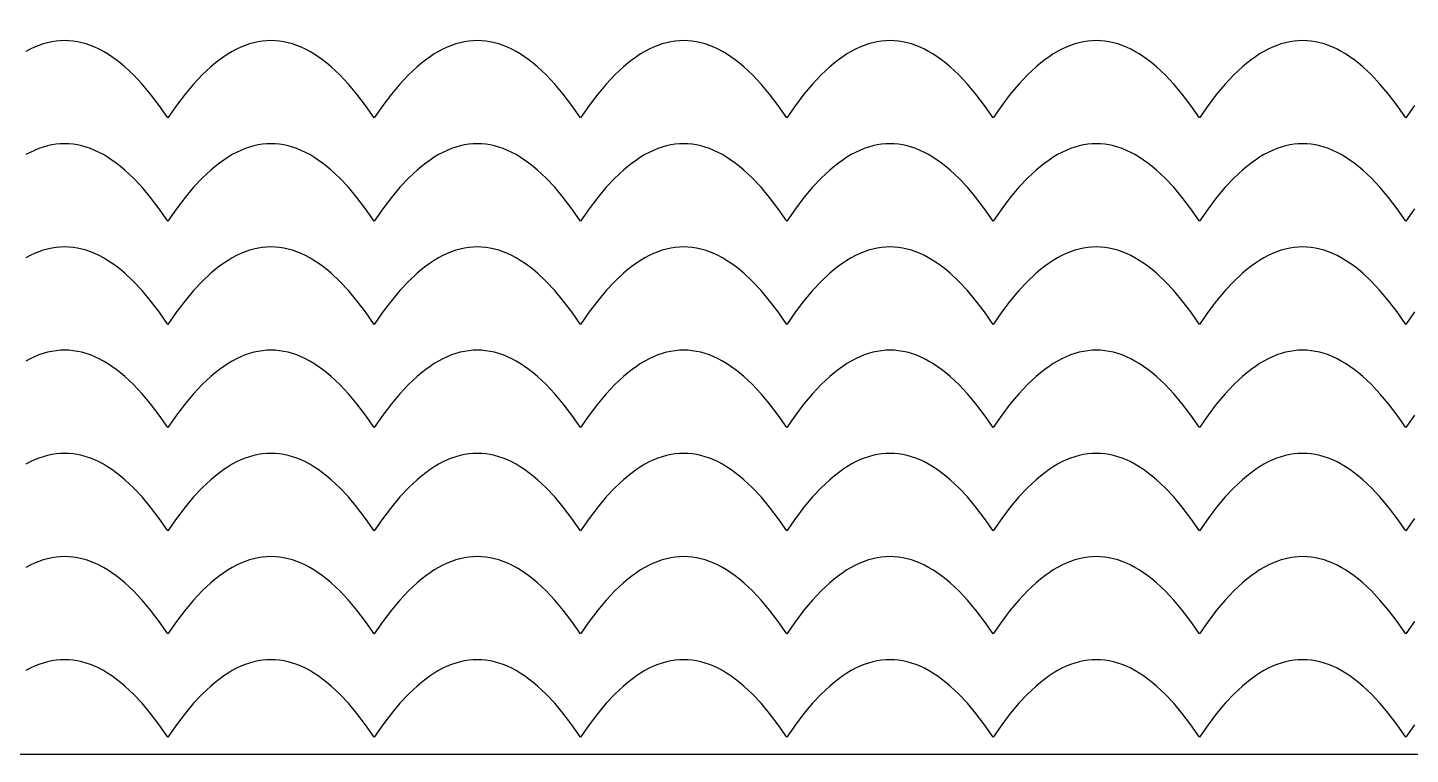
# Model space of a CAD drawing. Extents: x -831 to 1547, y -1426 to -385.
# Drawn here: x 184.7 to 245, y -740 to -708.3 of the extents above; entities that cross this region are included whole.
import ezdxf

# ---------------------------------------------------------------- set-up
doc = ezdxf.new("R2010")
doc.units = 0
doc.layers.add('CUT', color=18, linetype='CONTINUOUS')
doc.layers.add('ENGRAVE', color=1, linetype='CONTINUOUS')

msp = doc.modelspace()

# ---------------------------------------------------------------- linework, layer by layer
at = {"layer": 'CUT'}
msp.add_lwpolyline([(1.841, -695.709), (-1.159, -695.709), (-1.159, -707.709), (1.842, -707.709), (1.841, -739.959), (253.842, -739.959), (253.842, -663.459), (1.842, -663.459)], close=True, dxfattribs=at)
at = {"layer": 'ENGRAVE'}
for points in [[(245.217, -711.67), (244.842, -712.209), (244.467, -711.67), (244.092, -711.178), (243.717, -710.732), (243.342, -710.334), (242.967, -709.982), (242.78, -709.824), (242.592, -709.678), (242.405, -709.543), (242.217, -709.42), (242.03, -709.308), (241.842, -709.209), (241.655, -709.121), (241.467, -709.045), (241.28, -708.98), (241.092, -708.927), (240.905, -708.887), (240.717, -708.857), (240.53, -708.84), (240.342, -708.834), (240.154, -708.84), (239.967, -708.857), (239.78, -708.887), (239.592, -708.928), (239.405, -708.98), (239.217, -709.045), (239.03, -709.121), (238.842, -709.209), (238.655, -709.308), (238.467, -709.42), (238.28, -709.543), (238.092, -709.678), (237.905, -709.824), (237.717, -709.982), (237.342, -710.334), (236.967, -710.732), (236.592, -711.178), (236.217, -711.67), (235.842, -712.209), (235.467, -711.67), (235.092, -711.178), (234.717, -710.732), (234.342, -710.334), (233.967, -709.982), (233.78, -709.824), (233.592, -709.678), (233.405, -709.543), (233.217, -709.42), (233.03, -709.308), (232.842, -709.209), (232.655, -709.121), (232.467, -709.045), (232.28, -708.98), (232.092, -708.928), (231.905, -708.887), (231.717, -708.857), (231.53, -708.84), (231.342, -708.834), (231.155, -708.84), (230.967, -708.857), (230.78, -708.887), (230.592, -708.928), (230.405, -708.98), (230.217, -709.045), (230.03, -709.121), (229.842, -709.209), (229.655, -709.308), (229.467, -709.42), (229.28, -709.543), (229.092, -709.678), (228.905, -709.824), (228.717, -709.982), (228.342, -710.334), (227.967, -710.732), (227.592, -711.178), (227.217, -711.67), (226.842, -712.209), (226.467, -711.67), (226.092, -711.178), (225.717, -710.732), (225.342, -710.334), (224.967, -709.982), (224.78, -709.824), (224.592, -709.678), (224.405, -709.543), (224.217, -709.42), (224.03, -709.308), (223.842, -709.209), (223.655, -709.121), (223.467, -709.045), (223.28, -708.98), (223.092, -708.928), (222.905, -708.887), (222.717, -708.857), (222.53, -708.84), (222.342, -708.834), (222.155, -708.84), (221.967, -708.857), (221.78, -708.887), (221.592, -708.928), (221.405, -708.98), (221.217, -709.045), (221.03, -709.121), (220.842, -709.209), (220.655, -709.308), (220.467, -709.42), (220.28, -709.543), (220.092, -709.678), (219.905, -709.824), (219.717, -709.982), (219.342, -710.334), (218.967, -710.732), (218.592, -711.178), (218.217, -711.67), (217.842, -712.209), (217.467, -711.67), (217.092, -711.178), (216.717, -710.732), (216.342, -710.334), (215.967, -709.982), (215.78, -709.824), (215.592, -709.678), (215.405, -709.543), (215.217, -709.42), (215.03, -709.308), (214.842, -709.209), (214.655, -709.121), (214.467, -709.045), (214.28, -708.98), (214.092, -708.928), (213.905, -708.887), (213.717, -708.857), (213.53, -708.84), (213.342, -708.834), (213.155, -708.84), (212.967, -708.857), (212.78, -708.887), (212.592, -708.928), (212.405, -708.98), (212.217, -709.045), (212.03, -709.121), (211.842, -709.209), (211.655, -709.308), (211.467, -709.42), (211.28, -709.543), (211.092, -709.678), (210.905, -709.824), (210.717, -709.982), (210.342, -710.334), (209.967, -710.732), (209.592, -711.178), (209.217, -711.67), (208.842, -712.209), (208.467, -711.67), (208.092, -711.178), (207.717, -710.732), (207.342, -710.334), (206.967, -709.982), (206.78, -709.824), (206.592, -709.678), (206.405, -709.543), (206.217, -709.42), (206.03, -709.308), (205.842, -709.209), (205.655, -709.121), (205.467, -709.045), (205.28, -708.98), (205.092, -708.928), (204.905, -708.887), (204.717, -708.857), (204.53, -708.84), (204.342, -708.834), (204.155, -708.84), (203.967, -708.857), (203.78, -708.887), (203.592, -708.928), (203.405, -708.98), (203.217, -709.045), (203.03, -709.121), (202.842, -709.209), (202.655, -709.308), (202.467, -709.42), (202.28, -709.543), (202.092, -709.678), (201.905, -709.824), (201.717, -709.982), (201.342, -710.334), (200.967, -710.732), (200.592, -711.178), (200.217, -711.67), (199.842, -712.209), (199.467, -711.67), (199.092, -711.178), (198.717, -710.732), (198.342, -710.334), (197.967, -709.982), (197.78, -709.824), (197.592, -709.678), (197.405, -709.543), (197.217, -709.42), (197.03, -709.308), (196.842, -709.209), (196.655, -709.121), (196.467, -709.045), (196.28, -708.98), (196.092, -708.928), (195.905, -708.887), (195.717, -708.857), (195.53, -708.84), (195.342, -708.834), (195.155, -708.84), (194.967, -708.857), (194.78, -708.887), (194.592, -708.928), (194.405, -708.98), (194.217, -709.045), (194.03, -709.121), (193.842, -709.209), (193.655, -709.308), (193.467, -709.42), (193.28, -709.543), (193.092, -709.678), (192.905, -709.824), (192.717, -709.982), (192.342, -710.334), (191.967, -710.732), (191.592, -711.178), (191.217, -711.67), (190.842, -712.209), (190.467, -711.67), (190.092, -711.178), (189.717, -710.732), (189.342, -710.334), (188.967, -709.982), (188.779, -709.824), (188.592, -709.678), (188.404, -709.543), (188.217, -709.42), (188.029, -709.308), (187.842, -709.209), (187.654, -709.121), (187.467, -709.045), (187.279, -708.98), (187.092, -708.928), (186.904, -708.887), (186.717, -708.857), (186.529, -708.84), (186.342, -708.834), (186.154, -708.84), (185.967, -708.857), (185.779, -708.887), (185.592, -708.928), (185.404, -708.98), (185.217, -709.045), (185.029, -709.121), (184.842, -709.209), (184.654, -709.308)], [(245.217, -716.17), (244.842, -716.709), (244.467, -716.17), (244.092, -715.678), (243.717, -715.232), (243.342, -714.834), (242.967, -714.482), (242.78, -714.324), (242.592, -714.178), (242.405, -714.043), (242.217, -713.92), (242.03, -713.808), (241.842, -713.709), (241.655, -713.621), (241.467, -713.545), (241.28, -713.48), (241.092, -713.428), (240.905, -713.387), (240.717, -713.357), (240.53, -713.34), (240.342, -713.334), (240.154, -713.34), (239.967, -713.357), (239.78, -713.387), (239.592, -713.428), (239.405, -713.48), (239.217, -713.545), (239.03, -713.621), (238.842, -713.709), (238.655, -713.808), (238.467, -713.92), (238.28, -714.043), (238.092, -714.178), (237.905, -714.324), (237.717, -714.482), (237.342, -714.834), (236.967, -715.232), (236.592, -715.678), (236.217, -716.17), (235.842, -716.709), (235.467, -716.17), (235.092, -715.678), (234.717, -715.232), (234.342, -714.834), (233.967, -714.482), (233.78, -714.324), (233.592, -714.178), (233.405, -714.043), (233.217, -713.92), (233.03, -713.808), (232.842, -713.709), (232.655, -713.621), (232.467, -713.545), (232.28, -713.48), (232.092, -713.428), (231.905, -713.387), (231.717, -713.357), (231.53, -713.34), (231.342, -713.334), (231.155, -713.34), (230.967, -713.357), (230.78, -713.387), (230.592, -713.428), (230.405, -713.48), (230.217, -713.545), (230.03, -713.621), (229.842, -713.709), (229.655, -713.808), (229.467, -713.92), (229.28, -714.043), (229.092, -714.178), (228.905, -714.324), (228.717, -714.482), (228.342, -714.834), (227.967, -715.232), (227.592, -715.678), (227.217, -716.17), (226.842, -716.709), (226.467, -716.17), (226.092, -715.678), (225.717, -715.232), (225.342, -714.834), (224.967, -714.482), (224.78, -714.324), (224.592, -714.178), (224.405, -714.043), (224.217, -713.92), (224.03, -713.808), (223.842, -713.709), (223.655, -713.621), (223.467, -713.545), (223.28, -713.48), (223.092, -713.428), (222.905, -713.387), (222.717, -713.357), (222.53, -713.34), (222.342, -713.334), (222.155, -713.34), (221.967, -713.357), (221.78, -713.387), (221.592, -713.428), (221.405, -713.48), (221.217, -713.545), (221.03, -713.621), (220.842, -713.709), (220.655, -713.808), (220.467, -713.92), (220.28, -714.043), (220.092, -714.178), (219.905, -714.324), (219.717, -714.482), (219.342, -714.834), (218.967, -715.232), (218.592, -715.678), (218.217, -716.17), (217.842, -716.709), (217.467, -716.17), (217.092, -715.678), (216.717, -715.232), (216.342, -714.834), (215.967, -714.482), (215.78, -714.324), (215.592, -714.178), (215.405, -714.043), (215.217, -713.92), (215.03, -713.808), (214.842, -713.709), (214.655, -713.621), (214.467, -713.545), (214.28, -713.48), (214.092, -713.428), (213.905, -713.387), (213.717, -713.357), (213.53, -713.34), (213.342, -713.334), (213.155, -713.34), (212.967, -713.357), (212.78, -713.387), (212.592, -713.428), (212.405, -713.48), (212.217, -713.545), (212.03, -713.621), (211.842, -713.709), (211.655, -713.808), (211.467, -713.92), (211.28, -714.043), (211.092, -714.178), (210.905, -714.324), (210.717, -714.482), (210.342, -714.834), (209.967, -715.232), (209.592, -715.678), (209.217, -716.17), (208.842, -716.709), (208.467, -716.17), (208.092, -715.678), (207.717, -715.232), (207.342, -714.834), (206.967, -714.482), (206.78, -714.324), (206.592, -714.178), (206.405, -714.043), (206.217, -713.92), (206.03, -713.808), (205.842, -713.709), (205.655, -713.621), (205.467, -713.545), (205.28, -713.48), (205.092, -713.428), (204.905, -713.387), (204.717, -713.357), (204.53, -713.34), (204.342, -713.334), (204.155, -713.34), (203.967, -713.357), (203.78, -713.387), (203.592, -713.428), (203.405, -713.48), (203.217, -713.545), (203.03, -713.621), (202.842, -713.709), (202.655, -713.808), (202.467, -713.92), (202.28, -714.043), (202.092, -714.178), (201.905, -714.324), (201.717, -714.482), (201.342, -714.834), (200.967, -715.232), (200.592, -715.678), (200.217, -716.17), (199.842, -716.709), (199.467, -716.17), (199.092, -715.678), (198.717, -715.232), (198.342, -714.834), (197.967, -714.482), (197.78, -714.324), (197.592, -714.178), (197.405, -714.043), (197.217, -713.92), (197.03, -713.808), (196.842, -713.709), (196.655, -713.621), (196.467, -713.545), (196.28, -713.48), (196.092, -713.428), (195.905, -713.387), (195.717, -713.357), (195.53, -713.34), (195.342, -713.334), (195.155, -713.34), (194.967, -713.357), (194.78, -713.387), (194.592, -713.428), (194.405, -713.48), (194.217, -713.545), (194.03, -713.621), (193.842, -713.709), (193.655, -713.808), (193.467, -713.92), (193.28, -714.043), (193.092, -714.178), (192.905, -714.324), (192.717, -714.482), (192.342, -714.834), (191.967, -715.232), (191.592, -715.678), (191.217, -716.17), (190.842, -716.709), (190.467, -716.17), (190.092, -715.678), (189.717, -715.232), (189.342, -714.834), (188.967, -714.482), (188.779, -714.324), (188.592, -714.178), (188.404, -714.043), (188.217, -713.92), (188.029, -713.808), (187.842, -713.709), (187.654, -713.621), (187.467, -713.545), (187.279, -713.48), (187.092, -713.428), (186.904, -713.387), (186.717, -713.357), (186.529, -713.34), (186.342, -713.334), (186.154, -713.34), (185.967, -713.357), (185.779, -713.387), (185.592, -713.428), (185.404, -713.48), (185.217, -713.545), (185.029, -713.621), (184.842, -713.709), (184.654, -713.808)], [(245.217, -720.67), (244.842, -721.209), (244.467, -720.67), (244.092, -720.178), (243.717, -719.732), (243.342, -719.334), (242.967, -718.982), (242.78, -718.824), (242.592, -718.678), (242.405, -718.543), (242.217, -718.42), (242.03, -718.308), (241.842, -718.209), (241.655, -718.121), (241.467, -718.045), (241.28, -717.98), (241.092, -717.928), (240.905, -717.887), (240.717, -717.857), (240.53, -717.84), (240.342, -717.834), (240.154, -717.84), (239.967, -717.857), (239.78, -717.887), (239.592, -717.928), (239.405, -717.98), (239.217, -718.045), (239.03, -718.121), (238.842, -718.209), (238.655, -718.308), (238.467, -718.42), (238.28, -718.543), (238.092, -718.678), (237.905, -718.824), (237.717, -718.982), (237.342, -719.334), (236.967, -719.732), (236.592, -720.178), (236.217, -720.67), (235.842, -721.209), (235.467, -720.67), (235.092, -720.178), (234.717, -719.732), (234.342, -719.334), (233.967, -718.982), (233.78, -718.824), (233.592, -718.678), (233.405, -718.543), (233.217, -718.42), (233.03, -718.308), (232.842, -718.209), (232.655, -718.121), (232.467, -718.045), (232.28, -717.98), (232.092, -717.928), (231.905, -717.887), (231.717, -717.857), (231.53, -717.84), (231.342, -717.834), (231.155, -717.84), (230.967, -717.857), (230.78, -717.887), (230.592, -717.928), (230.405, -717.98), (230.217, -718.045), (230.03, -718.121), (229.842, -718.209), (229.655, -718.308), (229.467, -718.42), (229.28, -718.543), (229.092, -718.678), (228.905, -718.824), (228.717, -718.982), (228.342, -719.334), (227.967, -719.732), (227.592, -720.178), (227.217, -720.67), (226.842, -721.209), (226.467, -720.67), (226.092, -720.178), (225.717, -719.732), (225.342, -719.334), (224.967, -718.982), (224.78, -718.824), (224.592, -718.678), (224.405, -718.543), (224.217, -718.42), (224.03, -718.308), (223.842, -718.209), (223.655, -718.121), (223.467, -718.045), (223.28, -717.98), (223.092, -717.928), (222.905, -717.887), (222.717, -717.857), (222.53, -717.84), (222.342, -717.834), (222.155, -717.84), (221.967, -717.857), (221.78, -717.887), (221.592, -717.928), (221.405, -717.98), (221.217, -718.045), (221.03, -718.121), (220.842, -718.209), (220.655, -718.308), (220.467, -718.42), (220.28, -718.543), (220.092, -718.678), (219.905, -718.824), (219.717, -718.982), (219.342, -719.334), (218.967, -719.732), (218.592, -720.178), (218.217, -720.67), (217.842, -721.209), (217.467, -720.67), (217.092, -720.178), (216.717, -719.732), (216.342, -719.334), (215.967, -718.982), (215.78, -718.824), (215.592, -718.678), (215.405, -718.543), (215.217, -718.42), (215.03, -718.308), (214.842, -718.209), (214.655, -718.121), (214.467, -718.045), (214.28, -717.98), (214.092, -717.928), (213.905, -717.887), (213.717, -717.857), (213.53, -717.84), (213.342, -717.834), (213.155, -717.84), (212.967, -717.857), (212.78, -717.887), (212.592, -717.928), (212.405, -717.98), (212.217, -718.045), (212.03, -718.121), (211.842, -718.209), (211.655, -718.308), (211.467, -718.42), (211.28, -718.543), (211.092, -718.678), (210.905, -718.824), (210.717, -718.982), (210.342, -719.334), (209.967, -719.732), (209.592, -720.178), (209.217, -720.67), (208.842, -721.209), (208.467, -720.67), (208.092, -720.178), (207.717, -719.732), (207.342, -719.334), (206.967, -718.982), (206.78, -718.824), (206.592, -718.678), (206.405, -718.543), (206.217, -718.42), (206.03, -718.308), (205.842, -718.209), (205.655, -718.121), (205.467, -718.045), (205.28, -717.98), (205.092, -717.928), (204.905, -717.887), (204.717, -717.857), (204.53, -717.84), (204.342, -717.834), (204.155, -717.84), (203.967, -717.857), (203.78, -717.887), (203.592, -717.928), (203.405, -717.98), (203.217, -718.045), (203.03, -718.121), (202.842, -718.209), (202.655, -718.308), (202.467, -718.42), (202.28, -718.543), (202.092, -718.678), (201.905, -718.824), (201.717, -718.982), (201.342, -719.334), (200.967, -719.732), (200.592, -720.178), (200.217, -720.67), (199.842, -721.209), (199.467, -720.67), (199.092, -720.178), (198.717, -719.732), (198.342, -719.334), (197.967, -718.982), (197.78, -718.824), (197.592, -718.678), (197.405, -718.543), (197.217, -718.42), (197.03, -718.308), (196.842, -718.209), (196.655, -718.121), (196.467, -718.045), (196.28, -717.98), (196.092, -717.928), (195.905, -717.887), (195.717, -717.857), (195.53, -717.84), (195.342, -717.834), (195.155, -717.84), (194.967, -717.857), (194.78, -717.887), (194.592, -717.928), (194.405, -717.98), (194.217, -718.045), (194.03, -718.121), (193.842, -718.209), (193.655, -718.308), (193.467, -718.42), (193.28, -718.543), (193.092, -718.678), (192.905, -718.824), (192.717, -718.982), (192.342, -719.334), (191.967, -719.732), (191.592, -720.178), (191.217, -720.67), (190.842, -721.209), (190.467, -720.67), (190.092, -720.178), (189.717, -719.732), (189.342, -719.334), (188.967, -718.982), (188.779, -718.824), (188.592, -718.678), (188.404, -718.543), (188.217, -718.42), (188.029, -718.308), (187.842, -718.209), (187.654, -718.121), (187.467, -718.045), (187.279, -717.98), (187.092, -717.928), (186.904, -717.887), (186.717, -717.857), (186.529, -717.84), (186.342, -717.834), (186.154, -717.84), (185.967, -717.857), (185.779, -717.887), (185.592, -717.928), (185.404, -717.98), (185.217, -718.045), (185.029, -718.121), (184.842, -718.209), (184.654, -718.308)], [(245.217, -725.17), (244.842, -725.709), (244.467, -725.17), (244.092, -724.678), (243.717, -724.232), (243.342, -723.834), (242.967, -723.482), (242.78, -723.324), (242.592, -723.178), (242.405, -723.043), (242.217, -722.92), (242.03, -722.808), (241.842, -722.709), (241.655, -722.621), (241.467, -722.545), (241.28, -722.48), (241.092, -722.428), (240.905, -722.387), (240.717, -722.357), (240.53, -722.34), (240.342, -722.334), (240.154, -722.34), (239.967, -722.357), (239.78, -722.387), (239.592, -722.428), (239.405, -722.48), (239.217, -722.545), (239.03, -722.621), (238.842, -722.709), (238.655, -722.808), (238.467, -722.92), (238.28, -723.043), (238.092, -723.178), (237.905, -723.324), (237.717, -723.482), (237.342, -723.834), (236.967, -724.232), (236.592, -724.678), (236.217, -725.17), (235.842, -725.709), (235.467, -725.17), (235.092, -724.678), (234.717, -724.232), (234.342, -723.834), (233.967, -723.482), (233.78, -723.324), (233.592, -723.178), (233.405, -723.043), (233.217, -722.92), (233.03, -722.808), (232.842, -722.709), (232.655, -722.621), (232.467, -722.545), (232.28, -722.48), (232.092, -722.428), (231.905, -722.387), (231.717, -722.357), (231.53, -722.34), (231.342, -722.334), (231.155, -722.34), (230.967, -722.357), (230.78, -722.387), (230.592, -722.428), (230.405, -722.48), (230.217, -722.545), (230.03, -722.621), (229.842, -722.709), (229.655, -722.808), (229.467, -722.92), (229.28, -723.043), (229.092, -723.178), (228.905, -723.324), (228.717, -723.482), (228.342, -723.834), (227.967, -724.232), (227.592, -724.678), (227.217, -725.17), (226.842, -725.709), (226.467, -725.17), (226.092, -724.678), (225.717, -724.232), (225.342, -723.834), (224.967, -723.482), (224.78, -723.324), (224.592, -723.178), (224.405, -723.043), (224.217, -722.92), (224.03, -722.808), (223.842, -722.709), (223.655, -722.621), (223.467, -722.545), (223.28, -722.48), (223.092, -722.428), (222.905, -722.387), (222.717, -722.357), (222.53, -722.34), (222.342, -722.334), (222.155, -722.34), (221.967, -722.357), (221.78, -722.387), (221.592, -722.428), (221.405, -722.48), (221.217, -722.545), (221.03, -722.621), (220.842, -722.709), (220.655, -722.808), (220.467, -722.92), (220.28, -723.043), (220.092, -723.178), (219.905, -723.324), (219.717, -723.482), (219.342, -723.834), (218.967, -724.232), (218.592, -724.678), (218.217, -725.17), (217.842, -725.709), (217.467, -725.17), (217.092, -724.678), (216.717, -724.232), (216.342, -723.834), (215.967, -723.482), (215.78, -723.324), (215.592, -723.178), (215.405, -723.043), (215.217, -722.92), (215.03, -722.808), (214.842, -722.709), (214.655, -722.621), (214.467, -722.545), (214.28, -722.48), (214.092, -722.428), (213.905, -722.387), (213.717, -722.357), (213.53, -722.34), (213.342, -722.334), (213.155, -722.34), (212.967, -722.357), (212.78, -722.387), (212.592, -722.428), (212.405, -722.48), (212.217, -722.545), (212.03, -722.621), (211.842, -722.709), (211.655, -722.808), (211.467, -722.92), (211.28, -723.043), (211.092, -723.178), (210.905, -723.324), (210.717, -723.482), (210.342, -723.834), (209.967, -724.232), (209.592, -724.678), (209.217, -725.17), (208.842, -725.709), (208.467, -725.17), (208.092, -724.678), (207.717, -724.232), (207.342, -723.834), (206.967, -723.482), (206.78, -723.324), (206.592, -723.178), (206.405, -723.043), (206.217, -722.92), (206.03, -722.808), (205.842, -722.709), (205.655, -722.621), (205.467, -722.545), (205.28, -722.48), (205.092, -722.428), (204.905, -722.387), (204.717, -722.357), (204.53, -722.34), (204.342, -722.334), (204.155, -722.34), (203.967, -722.357), (203.78, -722.387), (203.592, -722.428), (203.405, -722.48), (203.217, -722.545), (203.03, -722.621), (202.842, -722.709), (202.655, -722.808), (202.467, -722.92), (202.28, -723.043), (202.092, -723.178), (201.905, -723.324), (201.717, -723.482), (201.342, -723.834), (200.967, -724.232), (200.592, -724.678), (200.217, -725.17), (199.842, -725.709), (199.467, -725.17), (199.092, -724.678), (198.717, -724.232), (198.342, -723.834), (197.967, -723.482), (197.78, -723.324), (197.592, -723.178), (197.405, -723.043), (197.217, -722.92), (197.03, -722.808), (196.842, -722.709), (196.655, -722.621), (196.467, -722.545), (196.28, -722.48), (196.092, -722.428), (195.905, -722.387), (195.717, -722.357), (195.53, -722.34), (195.342, -722.334), (195.155, -722.34), (194.967, -722.357), (194.78, -722.387), (194.592, -722.428), (194.405, -722.48), (194.217, -722.545), (194.03, -722.621), (193.842, -722.709), (193.655, -722.808), (193.467, -722.92), (193.28, -723.043), (193.092, -723.178), (192.905, -723.324), (192.717, -723.482), (192.342, -723.834), (191.967, -724.232), (191.592, -724.678), (191.217, -725.17), (190.842, -725.709), (190.467, -725.17), (190.092, -724.678), (189.717, -724.232), (189.342, -723.834), (188.967, -723.482), (188.779, -723.324), (188.592, -723.178), (188.404, -723.043), (188.217, -722.92), (188.029, -722.808), (187.842, -722.709), (187.654, -722.621), (187.467, -722.545), (187.279, -722.48), (187.092, -722.428), (186.904, -722.387), (186.717, -722.357), (186.529, -722.34), (186.342, -722.334), (186.154, -722.34), (185.967, -722.357), (185.779, -722.387), (185.592, -722.428), (185.404, -722.48), (185.217, -722.545), (185.029, -722.621), (184.842, -722.709), (184.654, -722.808)], [(245.217, -729.67), (244.842, -730.209), (244.467, -729.67), (244.092, -729.178), (243.717, -728.732), (243.342, -728.334), (242.967, -727.982), (242.78, -727.824), (242.592, -727.678), (242.405, -727.543), (242.217, -727.42), (242.03, -727.308), (241.842, -727.209), (241.655, -727.121), (241.467, -727.045), (241.28, -726.98), (241.092, -726.928), (240.905, -726.887), (240.717, -726.857), (240.53, -726.84), (240.342, -726.834), (240.154, -726.84), (239.967, -726.857), (239.78, -726.887), (239.592, -726.928), (239.405, -726.98), (239.217, -727.045), (239.03, -727.121), (238.842, -727.209), (238.655, -727.308), (238.467, -727.42), (238.28, -727.543), (238.092, -727.678), (237.905, -727.824), (237.717, -727.982), (237.342, -728.334), (236.967, -728.732), (236.592, -729.178), (236.217, -729.67), (235.842, -730.209), (235.467, -729.67), (235.092, -729.178), (234.717, -728.732), (234.342, -728.334), (233.967, -727.982), (233.78, -727.824), (233.592, -727.678), (233.405, -727.543), (233.217, -727.42), (233.03, -727.308), (232.842, -727.209), (232.655, -727.121), (232.467, -727.045), (232.28, -726.98), (232.092, -726.928), (231.905, -726.887), (231.717, -726.857), (231.53, -726.84), (231.342, -726.834), (231.155, -726.84), (230.967, -726.857), (230.78, -726.887), (230.592, -726.928), (230.405, -726.98), (230.217, -727.045), (230.03, -727.121), (229.842, -727.209), (229.655, -727.308), (229.467, -727.42), (229.28, -727.543), (229.092, -727.678), (228.905, -727.824), (228.717, -727.982), (228.342, -728.334), (227.967, -728.732), (227.592, -729.178), (227.217, -729.67), (226.842, -730.209), (226.467, -729.67), (226.092, -729.178), (225.717, -728.732), (225.342, -728.334), (224.967, -727.982), (224.78, -727.824), (224.592, -727.678), (224.405, -727.543), (224.217, -727.42), (224.03, -727.308), (223.842, -727.209), (223.655, -727.121), (223.467, -727.045), (223.28, -726.98), (223.092, -726.928), (222.905, -726.887), (222.717, -726.857), (222.53, -726.84), (222.342, -726.834), (222.155, -726.84), (221.967, -726.857), (221.78, -726.887), (221.592, -726.928), (221.405, -726.98), (221.217, -727.045), (221.03, -727.121), (220.842, -727.209), (220.655, -727.308), (220.467, -727.42), (220.28, -727.543), (220.092, -727.678), (219.905, -727.824), (219.717, -727.982), (219.342, -728.334), (218.967, -728.732), (218.592, -729.178), (218.217, -729.67), (217.842, -730.209), (217.467, -729.67), (217.092, -729.178), (216.717, -728.732), (216.342, -728.334), (215.967, -727.982), (215.78, -727.824), (215.592, -727.678), (215.405, -727.543), (215.217, -727.42), (215.03, -727.308), (214.842, -727.209), (214.655, -727.121), (214.467, -727.045), (214.28, -726.98), (214.092, -726.928), (213.905, -726.887), (213.717, -726.857), (213.53, -726.84), (213.342, -726.834), (213.155, -726.84), (212.967, -726.857), (212.78, -726.887), (212.592, -726.928), (212.405, -726.98), (212.217, -727.045), (212.03, -727.121), (211.842, -727.209), (211.655, -727.308), (211.467, -727.42), (211.28, -727.543), (211.092, -727.678), (210.905, -727.824), (210.717, -727.982), (210.342, -728.334), (209.967, -728.732), (209.592, -729.178), (209.217, -729.67), (208.842, -730.209), (208.467, -729.67), (208.092, -729.178), (207.717, -728.732), (207.342, -728.334), (206.967, -727.982), (206.78, -727.824), (206.592, -727.678), (206.405, -727.543), (206.217, -727.42), (206.03, -727.308), (205.842, -727.209), (205.655, -727.121), (205.467, -727.045), (205.28, -726.98), (205.092, -726.928), (204.905, -726.887), (204.717, -726.857), (204.53, -726.84), (204.342, -726.834), (204.155, -726.84), (203.967, -726.857), (203.78, -726.887), (203.592, -726.928), (203.405, -726.98), (203.217, -727.045), (203.03, -727.121), (202.842, -727.209), (202.655, -727.308), (202.467, -727.42), (202.28, -727.543), (202.092, -727.678), (201.905, -727.824), (201.717, -727.982), (201.342, -728.334), (200.967, -728.732), (200.592, -729.178), (200.217, -729.67), (199.842, -730.209), (199.467, -729.67), (199.092, -729.178), (198.717, -728.732), (198.342, -728.334), (197.967, -727.982), (197.78, -727.824), (197.592, -727.678), (197.405, -727.543), (197.217, -727.42), (197.03, -727.308), (196.842, -727.209), (196.655, -727.121), (196.467, -727.045), (196.28, -726.98), (196.092, -726.928), (195.905, -726.887), (195.717, -726.857), (195.53, -726.84), (195.342, -726.834), (195.155, -726.84), (194.967, -726.857), (194.78, -726.887), (194.592, -726.928), (194.405, -726.98), (194.217, -727.045), (194.03, -727.121), (193.842, -727.209), (193.655, -727.308), (193.467, -727.42), (193.28, -727.543), (193.092, -727.678), (192.905, -727.824), (192.717, -727.982), (192.342, -728.334), (191.967, -728.732), (191.592, -729.178), (191.217, -729.67), (190.842, -730.209), (190.467, -729.67), (190.092, -729.178), (189.717, -728.732), (189.342, -728.334), (188.967, -727.982), (188.779, -727.824), (188.592, -727.678), (188.404, -727.543), (188.217, -727.42), (188.029, -727.308), (187.842, -727.209), (187.654, -727.121), (187.467, -727.045), (187.279, -726.98), (187.092, -726.928), (186.904, -726.887), (186.717, -726.857), (186.529, -726.84), (186.342, -726.834), (186.154, -726.84), (185.967, -726.857), (185.779, -726.887), (185.592, -726.928), (185.404, -726.98), (185.217, -727.045), (185.029, -727.121), (184.842, -727.209), (184.654, -727.308)], [(245.217, -734.17), (244.842, -734.709), (244.467, -734.17), (244.092, -733.678), (243.717, -733.232), (243.342, -732.834), (242.967, -732.482), (242.78, -732.324), (242.592, -732.178), (242.405, -732.043), (242.217, -731.92), (242.03, -731.808), (241.842, -731.709), (241.655, -731.621), (241.467, -731.545), (241.28, -731.48), (241.092, -731.428), (240.905, -731.387), (240.717, -731.357), (240.53, -731.34), (240.342, -731.334), (240.154, -731.34), (239.967, -731.357), (239.78, -731.387), (239.592, -731.428), (239.405, -731.48), (239.217, -731.545), (239.03, -731.621), (238.842, -731.709), (238.655, -731.808), (238.467, -731.92), (238.28, -732.043), (238.092, -732.178), (237.905, -732.324), (237.717, -732.482), (237.342, -732.834), (236.967, -733.232), (236.592, -733.678), (236.217, -734.17), (235.842, -734.709), (235.467, -734.17), (235.092, -733.678), (234.717, -733.232), (234.342, -732.834), (233.967, -732.482), (233.78, -732.324), (233.592, -732.178), (233.405, -732.043), (233.217, -731.92), (233.03, -731.808), (232.842, -731.709), (232.655, -731.621), (232.467, -731.545), (232.28, -731.48), (232.092, -731.428), (231.905, -731.387), (231.717, -731.357), (231.53, -731.34), (231.342, -731.334), (231.155, -731.34), (230.967, -731.357), (230.78, -731.387), (230.592, -731.428), (230.405, -731.48), (230.217, -731.545), (230.03, -731.621), (229.842, -731.709), (229.655, -731.808), (229.467, -731.92), (229.28, -732.043), (229.092, -732.178), (228.905, -732.324), (228.717, -732.482), (228.342, -732.834), (227.967, -733.232), (227.592, -733.678), (227.217, -734.17), (226.842, -734.709), (226.467, -734.17), (226.092, -733.678), (225.717, -733.232), (225.342, -732.834), (224.967, -732.482), (224.78, -732.324), (224.592, -732.178), (224.405, -732.043), (224.217, -731.92), (224.03, -731.808), (223.842, -731.709), (223.655, -731.621), (223.467, -731.545), (223.28, -731.48), (223.092, -731.428), (222.905, -731.387), (222.717, -731.357), (222.53, -731.34), (222.342, -731.334), (222.155, -731.34), (221.967, -731.357), (221.78, -731.387), (221.592, -731.428), (221.405, -731.48), (221.217, -731.545), (221.03, -731.621), (220.842, -731.709), (220.655, -731.808), (220.467, -731.92), (220.28, -732.043), (220.092, -732.178), (219.905, -732.324), (219.717, -732.482), (219.342, -732.834), (218.967, -733.232), (218.592, -733.678), (218.217, -734.17), (217.842, -734.709), (217.467, -734.17), (217.092, -733.678), (216.717, -733.232), (216.342, -732.834), (215.967, -732.482), (215.78, -732.324), (215.592, -732.178), (215.405, -732.043), (215.217, -731.92), (215.03, -731.808), (214.842, -731.709), (214.655, -731.621), (214.467, -731.545), (214.28, -731.48), (214.092, -731.428), (213.905, -731.387), (213.717, -731.357), (213.53, -731.34), (213.342, -731.334), (213.155, -731.34), (212.967, -731.357), (212.78, -731.387), (212.592, -731.428), (212.405, -731.48), (212.217, -731.545), (212.03, -731.621), (211.842, -731.709), (211.655, -731.808), (211.467, -731.92), (211.28, -732.043), (211.092, -732.178), (210.905, -732.324), (210.717, -732.482), (210.342, -732.834), (209.967, -733.232), (209.592, -733.678), (209.217, -734.17), (208.842, -734.709), (208.467, -734.17), (208.092, -733.678), (207.717, -733.232), (207.342, -732.834), (206.967, -732.482), (206.78, -732.324), (206.592, -732.178), (206.405, -732.043), (206.217, -731.92), (206.03, -731.808), (205.842, -731.709), (205.655, -731.621), (205.467, -731.545), (205.28, -731.48), (205.092, -731.428), (204.905, -731.387), (204.717, -731.357), (204.53, -731.34), (204.342, -731.334), (204.155, -731.34), (203.967, -731.357), (203.78, -731.387), (203.592, -731.428), (203.405, -731.48), (203.217, -731.545), (203.03, -731.621), (202.842, -731.709), (202.655, -731.808), (202.467, -731.92), (202.28, -732.043), (202.092, -732.178), (201.905, -732.324), (201.717, -732.482), (201.342, -732.834), (200.967, -733.232), (200.592, -733.678), (200.217, -734.17), (199.842, -734.709), (199.467, -734.17), (199.092, -733.678), (198.717, -733.232), (198.342, -732.834), (197.967, -732.482), (197.78, -732.324), (197.592, -732.178), (197.405, -732.043), (197.217, -731.92), (197.03, -731.808), (196.842, -731.709), (196.655, -731.621), (196.467, -731.545), (196.28, -731.48), (196.092, -731.428), (195.905, -731.387), (195.717, -731.357), (195.53, -731.34), (195.342, -731.334), (195.155, -731.34), (194.967, -731.357), (194.78, -731.387), (194.592, -731.428), (194.405, -731.48), (194.217, -731.545), (194.03, -731.621), (193.842, -731.709), (193.655, -731.808), (193.467, -731.92), (193.28, -732.043), (193.092, -732.178), (192.905, -732.324), (192.717, -732.482), (192.342, -732.834), (191.967, -733.232), (191.592, -733.678), (191.217, -734.17), (190.842, -734.709), (190.467, -734.17), (190.092, -733.678), (189.717, -733.232), (189.342, -732.834), (188.967, -732.482), (188.779, -732.324), (188.592, -732.178), (188.404, -732.043), (188.217, -731.92), (188.029, -731.808), (187.842, -731.709), (187.654, -731.621), (187.467, -731.545), (187.279, -731.48), (187.092, -731.428), (186.904, -731.387), (186.717, -731.357), (186.529, -731.34), (186.342, -731.334), (186.154, -731.34), (185.967, -731.357), (185.779, -731.387), (185.592, -731.428), (185.404, -731.48), (185.217, -731.545), (185.029, -731.621), (184.842, -731.709), (184.654, -731.808)], [(245.217, -738.67), (244.842, -739.209), (244.467, -738.67), (244.092, -738.178), (243.717, -737.732), (243.342, -737.334), (242.967, -736.982), (242.78, -736.824), (242.592, -736.678), (242.405, -736.543), (242.217, -736.42), (242.03, -736.308), (241.842, -736.209), (241.655, -736.121), (241.467, -736.045), (241.28, -735.98), (241.092, -735.928), (240.905, -735.887), (240.717, -735.857), (240.53, -735.84), (240.342, -735.834), (240.154, -735.84), (239.967, -735.857), (239.78, -735.887), (239.592, -735.928), (239.405, -735.98), (239.217, -736.045), (239.03, -736.121), (238.842, -736.209), (238.655, -736.308), (238.467, -736.42), (238.28, -736.543), (238.092, -736.678), (237.905, -736.824), (237.717, -736.982), (237.342, -737.334), (236.967, -737.732), (236.592, -738.178), (236.217, -738.67), (235.842, -739.209), (235.467, -738.67), (235.092, -738.178), (234.717, -737.732), (234.342, -737.334), (233.967, -736.982), (233.78, -736.824), (233.592, -736.678), (233.405, -736.543), (233.217, -736.42), (233.03, -736.308), (232.842, -736.209), (232.655, -736.121), (232.467, -736.045), (232.28, -735.98), (232.092, -735.928), (231.905, -735.887), (231.717, -735.857), (231.53, -735.84), (231.342, -735.834), (231.155, -735.84), (230.967, -735.857), (230.78, -735.887), (230.592, -735.928), (230.405, -735.98), (230.217, -736.045), (230.03, -736.121), (229.842, -736.209), (229.655, -736.308), (229.467, -736.42), (229.28, -736.543), (229.092, -736.678), (228.905, -736.824), (228.717, -736.982), (228.342, -737.334), (227.967, -737.732), (227.592, -738.178), (227.217, -738.67), (226.842, -739.209), (226.467, -738.67), (226.092, -738.178), (225.717, -737.732), (225.342, -737.334), (224.967, -736.982), (224.78, -736.824), (224.592, -736.678), (224.405, -736.543), (224.217, -736.42), (224.03, -736.308), (223.842, -736.209), (223.655, -736.121), (223.467, -736.045), (223.28, -735.98), (223.092, -735.928), (222.905, -735.887), (222.717, -735.857), (222.53, -735.84), (222.342, -735.834), (222.155, -735.84), (221.967, -735.857), (221.78, -735.887), (221.592, -735.928), (221.405, -735.98), (221.217, -736.045), (221.03, -736.121), (220.842, -736.209), (220.655, -736.308), (220.467, -736.42), (220.28, -736.543), (220.092, -736.678), (219.905, -736.824), (219.717, -736.982), (219.342, -737.334), (218.967, -737.732), (218.592, -738.178), (218.217, -738.67), (217.842, -739.209), (217.467, -738.67), (217.092, -738.178), (216.717, -737.732), (216.342, -737.334), (215.967, -736.982), (215.78, -736.824), (215.592, -736.678), (215.405, -736.543), (215.217, -736.42), (215.03, -736.308), (214.842, -736.209), (214.655, -736.121), (214.467, -736.045), (214.28, -735.98), (214.092, -735.928), (213.905, -735.887), (213.717, -735.857), (213.53, -735.84), (213.342, -735.834), (213.155, -735.84), (212.967, -735.857), (212.78, -735.887), (212.592, -735.928), (212.405, -735.98), (212.217, -736.045), (212.03, -736.121), (211.842, -736.209), (211.655, -736.308), (211.467, -736.42), (211.28, -736.543), (211.092, -736.678), (210.905, -736.824), (210.717, -736.982), (210.342, -737.334), (209.967, -737.732), (209.592, -738.178), (209.217, -738.67), (208.842, -739.209), (208.467, -738.67), (208.092, -738.178), (207.717, -737.732), (207.342, -737.334), (206.967, -736.982), (206.78, -736.824), (206.592, -736.678), (206.405, -736.543), (206.217, -736.42), (206.03, -736.308), (205.842, -736.209), (205.655, -736.121), (205.467, -736.045), (205.28, -735.98), (205.092, -735.928), (204.905, -735.887), (204.717, -735.857), (204.53, -735.84), (204.342, -735.834), (204.155, -735.84), (203.967, -735.857), (203.78, -735.887), (203.592, -735.928), (203.405, -735.98), (203.217, -736.045), (203.03, -736.121), (202.842, -736.209), (202.655, -736.308), (202.467, -736.42), (202.28, -736.543), (202.092, -736.678), (201.905, -736.824), (201.717, -736.982), (201.342, -737.334), (200.967, -737.732), (200.592, -738.178), (200.217, -738.67), (199.842, -739.209), (199.467, -738.67), (199.092, -738.178), (198.717, -737.732), (198.342, -737.334), (197.967, -736.982), (197.78, -736.824), (197.592, -736.678), (197.405, -736.543), (197.217, -736.42), (197.03, -736.308), (196.842, -736.209), (196.655, -736.121), (196.467, -736.045), (196.28, -735.98), (196.092, -735.928), (195.905, -735.887), (195.717, -735.857), (195.53, -735.84), (195.342, -735.834), (195.155, -735.84), (194.967, -735.857), (194.78, -735.887), (194.592, -735.928), (194.405, -735.98), (194.217, -736.045), (194.03, -736.121), (193.842, -736.209), (193.655, -736.308), (193.467, -736.42), (193.28, -736.543), (193.092, -736.678), (192.905, -736.824), (192.717, -736.982), (192.342, -737.334), (191.967, -737.732), (191.592, -738.178), (191.217, -738.67), (190.842, -739.209), (190.467, -738.67), (190.092, -738.178), (189.717, -737.732), (189.342, -737.334), (188.967, -736.982), (188.779, -736.824), (188.592, -736.678), (188.404, -736.543), (188.217, -736.42), (188.029, -736.308), (187.842, -736.209), (187.654, -736.121), (187.467, -736.045), (187.279, -735.98), (187.092, -735.928), (186.904, -735.887), (186.717, -735.857), (186.529, -735.84), (186.342, -735.834), (186.154, -735.84), (185.967, -735.857), (185.779, -735.887), (185.592, -735.928), (185.404, -735.98), (185.217, -736.045), (185.029, -736.121), (184.842, -736.209), (184.654, -736.308)]]:
    msp.add_lwpolyline(points, dxfattribs=at)

doc.saveas('drawing.dxf')
